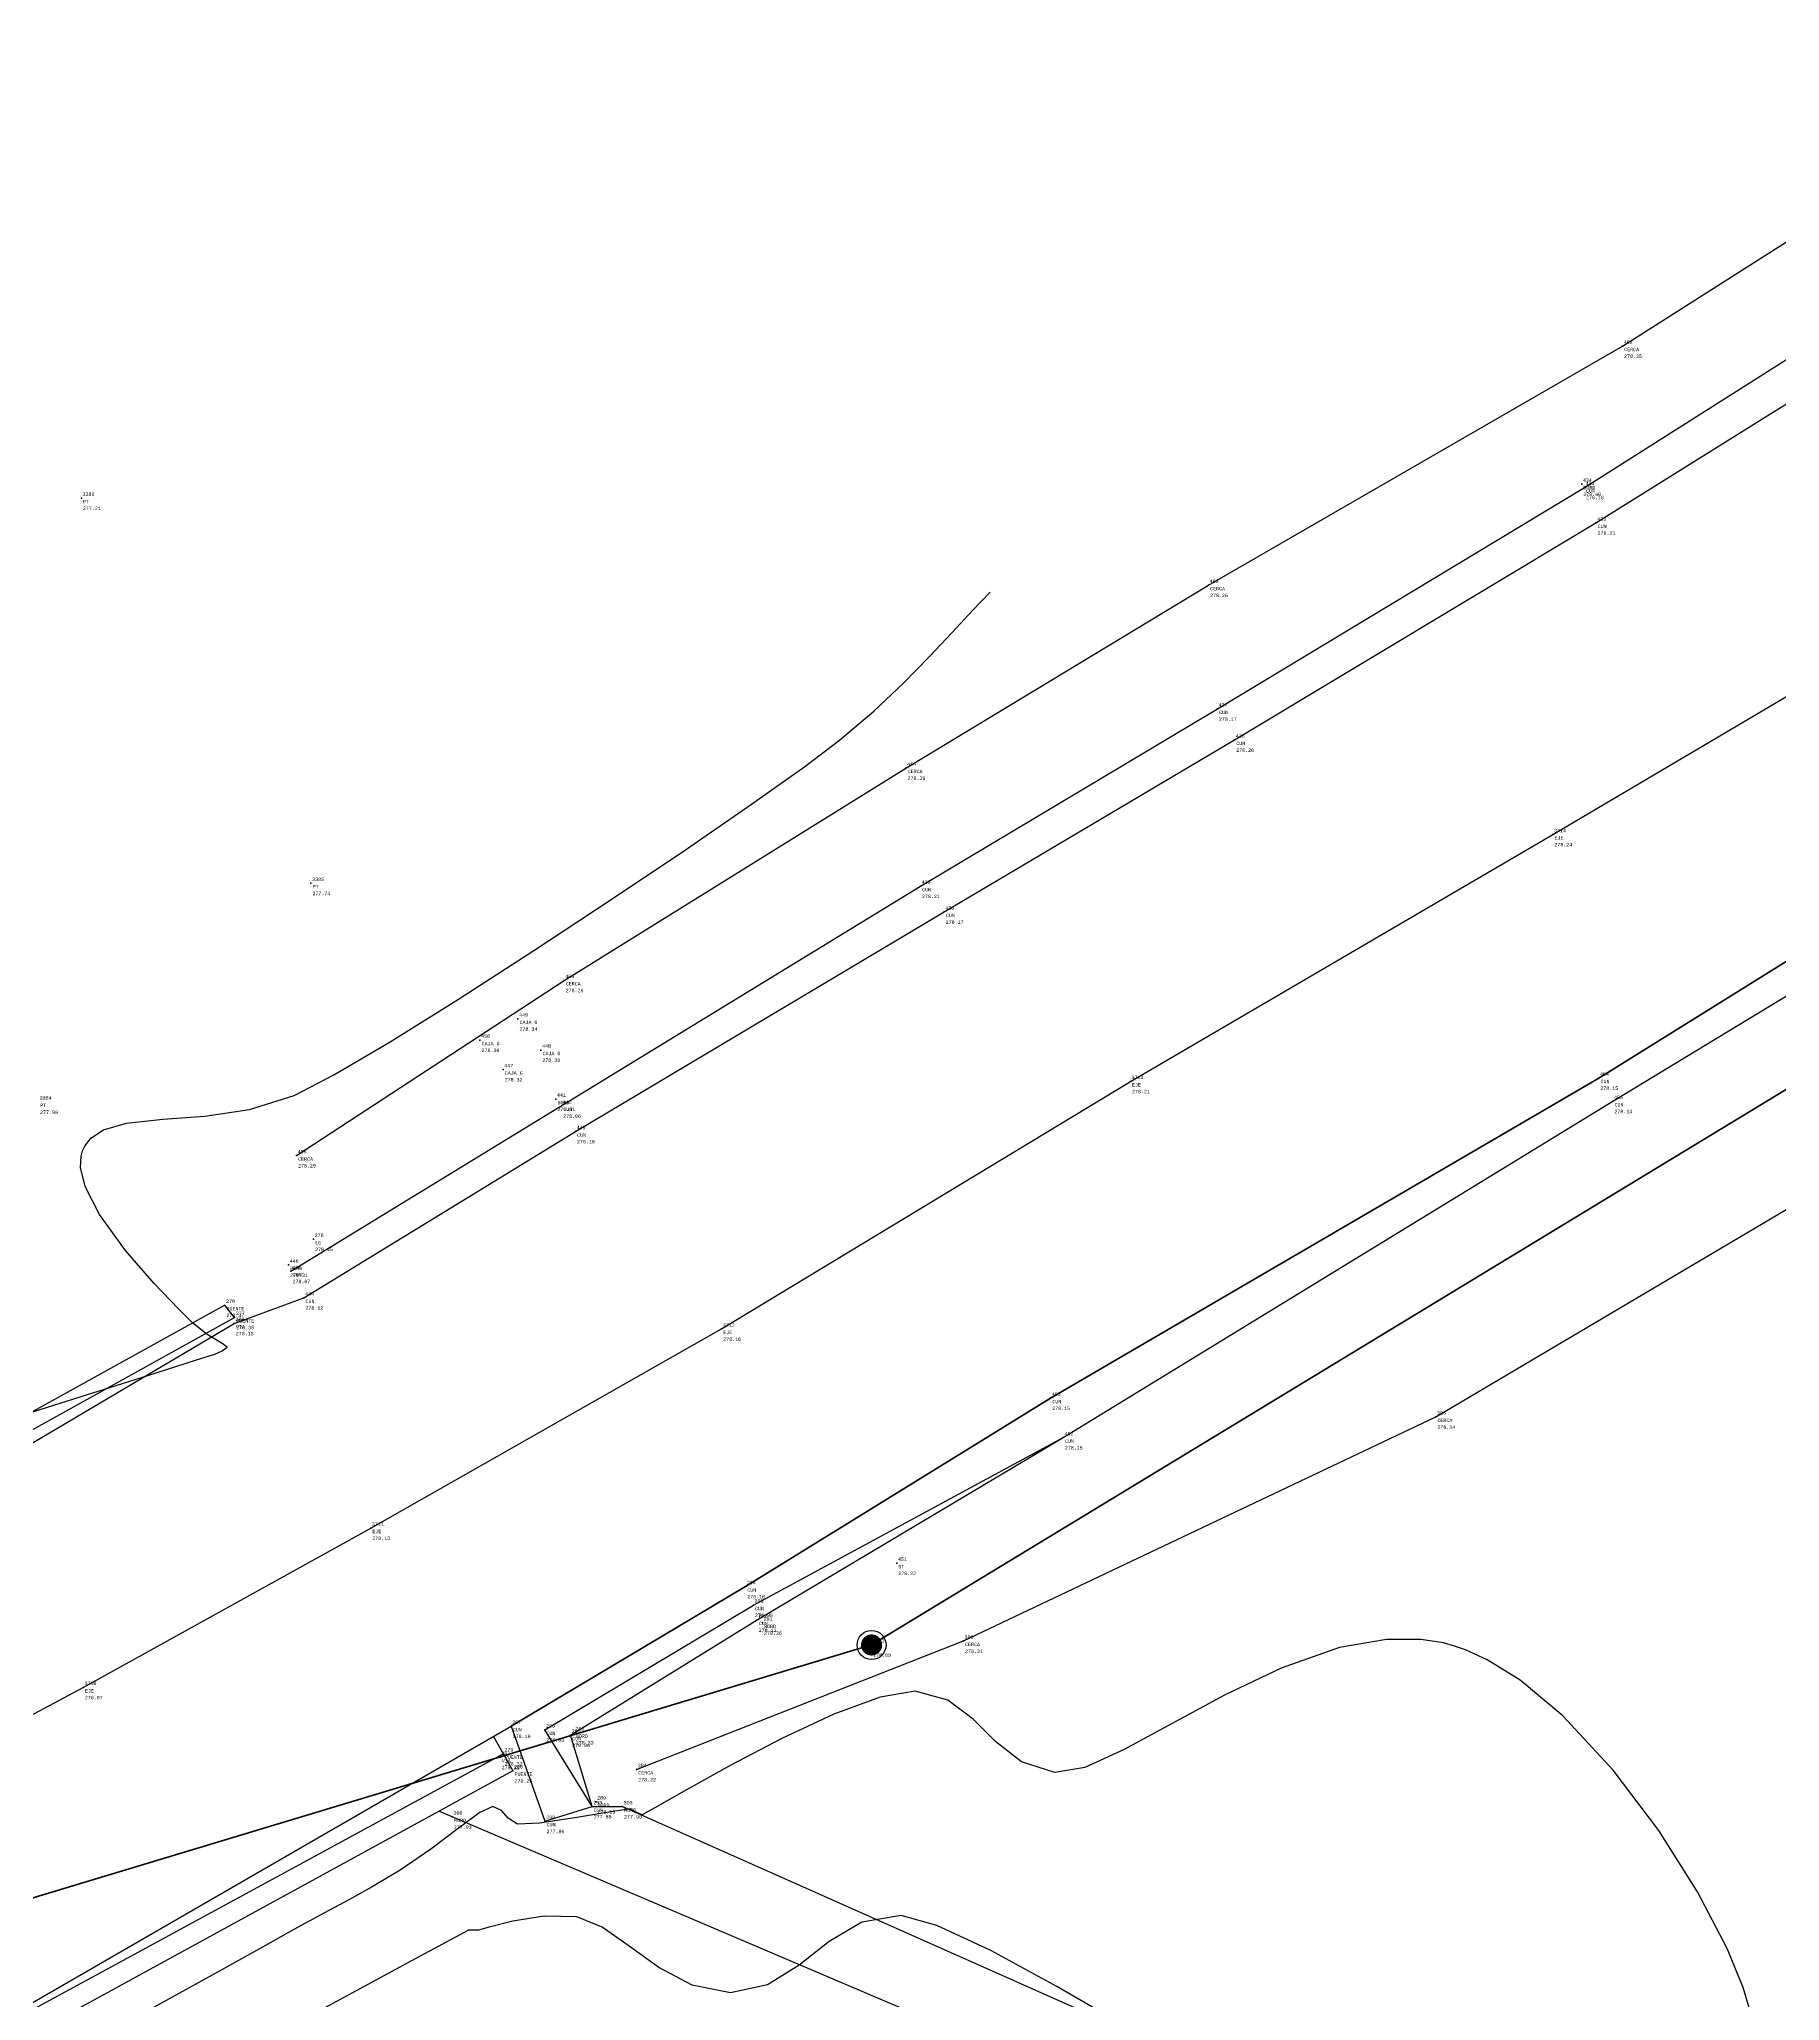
# Model space of a CAD drawing. Header units: metres. Extents: x 5050628 to 5051715, y 2427226 to 2427693.
# Drawn here: x 5050900.09 to 5050925.4, y 2427360.32 to 2427388.86 of the extents above; entities that cross this region are included whole.
import ezdxf
from ezdxf.enums import TextEntityAlignment as Align

# ---------------------------------------------------------------- set-up
doc = ezdxf.new("R2010")
doc.units = ezdxf.units.M
for name, color, linetype in [('1. Eje Vía', 7, 'Continuous'), ('Alcantarilla', 253, 'Continuous'), ('C-TOPO-MINR-N', 11, 'Continuous'), ('Cerca', 90, 'FENCELINE2'), ('Cuneta', 254, 'Continuous'), ('CVL_PUNTO', 2, 'Continuous'), ('CVL_PUNTO_COR', 2, 'Continuous'), ('CVL_PUNTO_NUM', 2, 'Continuous'), ('Muro', 253, 'Continuous'), ('POSTE', 2, 'Continuous'), ('Vía', 40, 'Continuous')]:
    doc.layers.add(name, color=color, linetype=linetype)
doc.layers.add('Linea del alumbrado', color=2, linetype='Continuous', lineweight=100)
doc.styles.add('MONOTXT4', font='monotxt4.shx')
doc.linetypes.add('FENCELINE2', pattern='A,0.25,-0.1,[132,ltypeshp.shx,S=0.1,R=0,X=-0.1,Y=0],-0.1,1', length=1.45)

# ---------------------------------------------------------------- blocks, each defined once
blk = doc.blocks.new('Poste alumbrado publico')
at = {"layer": 'POSTE', "true_color": 0xf8d731}
h = blk.add_hatch(color=40, dxfattribs=at)
edge = h.paths.add_edge_path()
edge.add_arc((839096.774, 1362011.373), 0.154, -10.5638, 349.4362)
at = {"layer": 'POSTE', "color": 30}
blk.add_circle((839096.774, 1362011.373, 258.514), 0.211, dxfattribs=at)

msp = doc.modelspace()

# ---------------------------------------------------------------- linework, layer by layer
at = {"layer": '1. Eje Vía', "elevation": 280.286, "flags": 128}
msp.add_lwpolyline([(5050830.005, 2427370.874), (5050836.615, 2427370.03), (5050843.416, 2427369.137), (5050850.296, 2427367.753), (5050856.616, 2427366.502), (5050862.915, 2427365.188), (5050868.463, 2427364.299), (5050875.153, 2427362.728), (5050882.071, 2427361.251), (5050888.668, 2427360.673), (5050894.392, 2427361.495), (5050900.729, 2427364.879), (5050904.908, 2427367.197), (5050910.011, 2427370.093), (5050915.954, 2427373.695), (5050922.096, 2427377.286), (5050927.76, 2427380.633), (5050933.491, 2427384.134), (5050938.872, 2427387.299), (5050940.992, 2427388.735), (5050940.643, 2427393.764), (5050941.484, 2427399.287), (5050943.082, 2427403.944), (5050945.753, 2427407.594)], dxfattribs=at)
at = {"layer": 'C-TOPO-MINR-N', "color": 32, "linetype": 'Continuous', "lineweight": -3}
for points in [[(5050899.238, 2427368.649, 278.966), (5050900.593, 2427369.075, 278.966), (5050901.667, 2427369.416, 278.966), (5050902.377, 2427369.643, 278.966), (5050902.641, 2427369.729, 278.966), (5050902.75, 2427369.776, 278.966), (5050902.822, 2427369.83, 278.966), (5050902.733, 2427369.892, 278.966), (5050902.531, 2427370.012, 278.966), (5050902.318, 2427370.182, 278.966), (5050902.116, 2427370.385, 278.966), (5050901.758, 2427370.756, 278.966), (5050901.343, 2427371.235, 278.966), (5050900.967, 2427371.757, 278.966), (5050900.759, 2427372.165, 278.966), (5050900.69, 2427372.444, 278.966), (5050900.697, 2427372.609, 278.966), (5050900.719, 2427372.684, 278.966), (5050900.751, 2427372.752, 278.966), (5050900.839, 2427372.867, 278.966), (5050901.025, 2427372.991, 278.966), (5050901.359, 2427373.088, 278.966), (5050901.886, 2427373.146, 278.966), (5050902.495, 2427373.191, 278.966), (5050903.146, 2427373.284, 278.966), (5050903.798, 2427373.49, 278.966), (5050904.371, 2427373.788, 278.966), (5050905.191, 2427374.272, 278.966), (5050906.186, 2427374.892, 278.966), (5050907.281, 2427375.598, 278.966), (5050908.406, 2427376.339, 278.966), (5050909.485, 2427377.066, 278.966), (5050910.447, 2427377.728, 278.966), (5050911.219, 2427378.276, 278.966), (5050911.727, 2427378.658, 278.966), (5050912.222, 2427379.08, 278.966), (5050912.656, 2427379.488, 278.966), (5050913.035, 2427379.874, 278.966), (5050913.367, 2427380.229, 278.966), (5050913.658, 2427380.545, 278.966), (5050913.915, 2427380.811, 278.966)], [(5050924.966, 2427360.168, 278.966), (5050924.865, 2427360.513, 278.966), (5050924.63, 2427361.08, 278.966), (5050924.198, 2427361.907, 278.966), (5050923.637, 2427362.797, 278.966), (5050922.976, 2427363.674, 278.966), (5050922.241, 2427364.463, 278.966), (5050921.62, 2427364.982, 278.966), (5050921.144, 2427365.28, 278.966), (5050920.825, 2427365.426, 278.966), (5050920.666, 2427365.481, 278.966), (5050920.506, 2427365.525, 278.966), (5050920.179, 2427365.577, 278.966), (5050919.678, 2427365.578, 278.966), (5050918.997, 2427365.457, 278.966), (5050918.146, 2427365.16, 278.966), (5050917.321, 2427364.768, 278.966), (5050916.551, 2427364.35, 278.966), (5050915.865, 2427363.975, 278.966), (5050915.29, 2427363.715, 278.966), (5050914.855, 2427363.639, 278.966), (5050914.369, 2427363.798, 278.966), (5050913.997, 2427364.088, 278.966), (5050913.666, 2427364.417, 278.966), (5050913.3, 2427364.693, 278.966), (5050912.825, 2427364.824, 278.966), (5050912.315, 2427364.739, 278.966), (5050911.641, 2427364.488, 278.966), (5050910.888, 2427364.136, 278.966), (5050910.145, 2427363.748, 278.966), (5050909.5, 2427363.39, 278.966), (5050909.041, 2427363.128, 278.966), (5050908.855, 2427363.026, 278.966), (5050908.768, 2427363.066, 278.966), (5050908.679, 2427363.113, 278.966), (5050908.427, 2427363.075, 278.966), (5050907.907, 2427362.987, 278.966), (5050907.364, 2427362.906, 278.966), (5050907.041, 2427362.889, 278.966), (5050906.906, 2427362.975, 278.966), (5050906.809, 2427363.089, 278.966), (5050906.685, 2427363.147, 278.966), (5050906.493, 2427363.057, 278.966), (5050906.182, 2427362.828, 278.966), (5050905.785, 2427362.527, 278.966), (5050905.336, 2427362.221, 278.966), (5050904.932, 2427361.978, 278.966), (5050904.591, 2427361.787, 278.966), (5050904.237, 2427361.597, 278.966), (5050903.793, 2427361.355, 278.966), (5050903.333, 2427361.099, 278.966), (5050902.548, 2427360.664, 278.966), (5050901.557, 2427360.116, 278.966)], [(5050915.935, 2427359.916, 277.966), (5050914.884, 2427360.53, 277.966), (5050913.924, 2427361.05, 277.966), (5050913.142, 2427361.413, 277.966), (5050912.623, 2427361.56, 277.966), (5050912.049, 2427361.463, 277.966), (5050911.574, 2427361.183, 277.966), (5050911.138, 2427360.84, 277.966), (5050910.68, 2427360.551, 277.966), (5050910.141, 2427360.436, 277.966), (5050909.582, 2427360.547, 277.966), (5050909.096, 2427360.803, 277.966), (5050908.665, 2427361.114, 277.966), (5050908.274, 2427361.389, 277.966), (5050907.906, 2427361.54, 277.966), (5050907.432, 2427361.551, 277.966), (5050906.977, 2427361.48, 277.966), (5050906.629, 2427361.39, 277.966), (5050906.478, 2427361.345, 277.966), (5050906.402, 2427361.347, 277.966), (5050906.328, 2427361.345, 277.966), (5050906.079, 2427361.213, 277.966), (5050905.437, 2427360.867, 277.966), (5050904.526, 2427360.373, 277.966), (5050903.47, 2427359.798, 277.966)]]:
    msp.add_polyline3d(points, dxfattribs=at)
at = {"layer": 'Cerca', "flags": 128}
for points, elevation in [([(5050903.828, 2427372.615), (5050907.72, 2427375.165), (5050912.691, 2427378.254), (5050917.089, 2427380.913), (5050923.109, 2427384.393), (5050928.251, 2427387.662), (5050933.449, 2427390.668), (5050935.677, 2427395.682), (5050936.189, 2427400.291), (5050937.069, 2427405.12), (5050937.391, 2427405.763)], 278.728), ([(5050908.774, 2427363.685), (5050913.526, 2427365.554), (5050920.394, 2427368.814), (5050927.242, 2427372.869), (5050932.406, 2427375.957), (5050939.264, 2427380.015), (5050941.098, 2427380.782), (5050943.073, 2427380.369), (5050946.931, 2427378.741), (5050950.796, 2427377.418), (5050956.801, 2427376.879), (5050958.846, 2427376.591), (5050960.473, 2427375.853), (5050963.679, 2427370.581), (5050965.936, 2427366.758), (5050971.146, 2427358.124), (5050971.256, 2427358.004)], 278.688)]:
    msp.add_lwpolyline(points, dxfattribs=dict(at, elevation=elevation))
at = {"layer": 'Cuneta'}
for points in [[(5050903.749, 2427370.932, 278.54), (5050912.901, 2427376.535, 278.679), (5050917.219, 2427379.114, 278.637), (5050922.555, 2427382.337, 278.649), (5050927.574, 2427385.516, 278.668), (5050932.195, 2427388.2, 278.713)], [(5050933.675, 2427380.52, 278.701), (5050928.688, 2427377.433, 278.681), (5050922.765, 2427373.744, 278.621), (5050914.795, 2427369.087, 278.619), (5050910.36, 2427366.346, 278.568), (5050906.95, 2427364.315, 278.564), (5050907.442, 2427362.931, 277.682)], [(5050908.128, 2427363.145, 277.682), (5050907.439, 2427364.262, 278.497), (5050910.473, 2427366.077, 278.545), (5050914.978, 2427368.512, 278.621), (5050922.969, 2427373.405, 278.594), (5050928.892, 2427376.999, 278.659), (5050933.974, 2427380.1, 278.659)], [(5050908.128, 2427363.145, 278.347), (5050907.813, 2427364.184, 278.529), (5050910.527, 2427365.86, 278.581), (5050914.978, 2427368.512, 278.621)]]:
    msp.add_polyline3d(points, dxfattribs=at)
at = {"layer": 'CVL_PUNTO', "color": 4}
for p in [(5050923.109, 2427384.393, 278.818), (5050923.109, 2427384.393, 278.818), (5050922.516, 2427382.384, 278.864), (5050922.516, 2427382.384, 278.864), (5050922.555, 2427382.337, 278.649), (5050922.555, 2427382.337, 278.649), (5050900.701, 2427382.18, 277.677), (5050900.701, 2427382.18, 277.677), (5050922.724, 2427381.82, 278.676), (5050922.724, 2427381.82, 278.676), (5050917.089, 2427380.913, 278.722), (5050917.089, 2427380.913, 278.722), (5050917.219, 2427379.114, 278.637), (5050917.219, 2427379.114, 278.637), (5050917.47, 2427378.662, 278.67), (5050917.47, 2427378.662, 278.67), (5050912.691, 2427378.254, 278.858), (5050912.691, 2427378.254, 278.858), (5050922.096, 2427377.286, 278.702), (5050922.096, 2427377.286, 278.702), (5050904.039, 2427376.577, 278.211), (5050904.039, 2427376.577, 278.211), (5050912.901, 2427376.535, 278.679), (5050912.901, 2427376.535, 278.679), (5050913.246, 2427376.16, 278.635), (5050913.246, 2427376.16, 278.635), (5050907.72, 2427375.165, 278.728), (5050907.72, 2427375.165, 278.728), (5050907.048, 2427374.604, 278.804), (5050907.048, 2427374.604, 278.804), (5050906.497, 2427374.295, 278.768), (5050906.497, 2427374.295, 278.768), (5050907.382, 2427374.151, 278.851), (5050907.382, 2427374.151, 278.851), (5050906.834, 2427373.867, 278.782), (5050906.834, 2427373.867, 278.782), (5050915.954, 2427373.695, 278.678), (5050915.954, 2427373.695, 278.678), (5050922.765, 2427373.744, 278.621), (5050922.765, 2427373.744, 278.621), (5050907.599, 2427373.437, 278.775), (5050907.599, 2427373.437, 278.775), (5050922.969, 2427373.405, 278.594), (5050922.969, 2427373.405, 278.594), (5050907.684, 2427373.337, 278.523), (5050907.684, 2427373.337, 278.523), (5050907.884, 2427372.966, 278.566), (5050907.884, 2427372.966, 278.566), (5050903.828, 2427372.615, 278.67), (5050903.828, 2427372.615, 278.67), (5050904.076, 2427371.399, 278.919), (5050904.076, 2427371.399, 278.919), (5050903.713, 2427371.025, 278.777), (5050903.713, 2427371.025, 278.777), (5050903.749, 2427370.932, 278.54), (5050903.749, 2427370.932, 278.54), (5050903.936, 2427370.546, 278.587), (5050903.936, 2427370.546, 278.587), (5050902.93, 2427370.262, 278.821), (5050902.93, 2427370.262, 278.821), (5050902.924, 2427370.174, 278.649), (5050902.924, 2427370.174, 278.649), (5050910.011, 2427370.093, 278.569), (5050910.011, 2427370.093, 278.569), (5050914.795, 2427369.087, 278.619), (5050914.795, 2427369.087, 278.619), (5050920.394, 2427368.814, 278.809), (5050920.394, 2427368.814, 278.809), (5050914.978, 2427368.512, 278.621), (5050914.978, 2427368.512, 278.621), (5050904.908, 2427367.197, 278.594), (5050904.908, 2427367.197, 278.594), (5050912.556, 2427366.686, 278.682), (5050912.556, 2427366.686, 278.682), (5050910.36, 2427366.346, 278.568), (5050910.36, 2427366.346, 278.568), (5050910.473, 2427366.077, 278.545), (5050910.473, 2427366.077, 278.545), (5050910.527, 2427365.86, 278.581), (5050910.527, 2427365.86, 278.581), (5050910.604, 2427365.816, 278.827), (5050910.604, 2427365.816, 278.827), (5050912.191, 2427365.497, 278.559), (5050912.191, 2427365.497, 278.559), (5050913.526, 2427365.554, 278.775), (5050913.526, 2427365.554, 278.775), (5050900.729, 2427364.879, 278.539), (5050900.729, 2427364.879, 278.539), (5050906.95, 2427364.315, 278.564), (5050906.95, 2427364.315, 278.564), (5050907.439, 2427364.262, 278.497), (5050907.439, 2427364.262, 278.497), (5050907.813, 2427364.184, 278.529), (5050907.813, 2427364.184, 278.529), (5050907.867, 2427364.22, 278.798), (5050907.867, 2427364.22, 278.798), (5050906.789, 2427363.862, 278.575), (5050906.789, 2427363.862, 278.575), (5050906.835, 2427363.914, 278.791), (5050906.835, 2427363.914, 278.791), (5050908.774, 2427363.685, 278.688), (5050908.774, 2427363.685, 278.688), (5050906.976, 2427363.666, 278.728), (5050906.976, 2427363.666, 278.728), (5050908.128, 2427363.145, 278.347), (5050908.128, 2427363.145, 278.347), (5050908.182, 2427363.215, 278.596), (5050908.182, 2427363.215, 278.596), (5050908.569, 2427363.144, 278.367), (5050908.569, 2427363.144, 278.367), (5050906.094, 2427362.995, 278.396), (5050906.094, 2427362.995, 278.396), (5050907.442, 2427362.931, 278.325), (5050907.442, 2427362.931, 278.325)]:
    msp.add_point(p, dxfattribs=at)
at = {"layer": 'Linea del alumbrado', "elevation": 280.041, "flags": 128}
msp.add_lwpolyline([(5050812.867, 2427369.13), (5050833.83, 2427364.636), (5050857.843, 2427361.544), (5050881.81, 2427356.327), (5050912.191, 2427365.497), (5050933.547, 2427378.473), (5050946.337, 2427393.894), (5050969.149, 2427423.924), (5050960.949, 2427448.329), (5050950.71, 2427470.945), (5050943.61, 2427492.233), (5050972.115, 2427500.722), (5051002.946, 2427500.291), (5051019.315, 2427467.545), (5051026.921, 2427424.142), (5051037.766, 2427401.092)], dxfattribs=at)
at = {"layer": 'Muro', "flags": 128}
for points, elevation in [([(5050902.93, 2427370.262), (5050902.787, 2427370.44), (5050893.034, 2427365.037), (5050893.193, 2427364.854), (5050902.93, 2427370.262)], 278.72), ([(5050906.692, 2427364.166), (5050906.976, 2427363.666), (5050897.133, 2427358.278), (5050897.008, 2427358.575), (5050906.835, 2427363.914)], 278.791), ([(5050907.442, 2427362.931), (5050908.128, 2427363.145), (5050908.569, 2427363.144), (5050919.995, 2427358.065), (5050919.88, 2427357.119), (5050905.901, 2427363.077)], 277.682)]:
    msp.add_lwpolyline(points, dxfattribs=dict(at, elevation=elevation))
at = {"layer": 'Vía'}
for points in [[(5050903.936, 2427370.546, 278.587), (5050907.884, 2427372.966, 278.566), (5050913.246, 2427376.16, 278.635), (5050917.47, 2427378.662, 278.67), (5050922.724, 2427381.82, 278.676), (5050927.847, 2427385.023, 278.702), (5050932.388, 2427387.748, 278.694), (5050937.106, 2427390.242, 278.616), (5050937.345, 2427391.297, 278.533), (5050937.435, 2427392.758, 278.488), (5050937.409, 2427394.297, 278.413), (5050937.361, 2427395.1, 278.574), (5050937.605, 2427396.315, 278.387), (5050937.915, 2427397.975, 278.338), (5050938.083, 2427399.339, 278.298), (5050938.091, 2427400.454, 278.273), (5050938.091, 2427403.669, 278.273), (5050937.67, 2427405.146, 278.279), (5050940.343, 2427408.32, 277.999), (5050944.328, 2427412.767, 278.154)], [(5050831.053, 2427373.772, 278.84), (5050838.084, 2427372.774, 278.732), (5050846.467, 2427371.926, 278.632), (5050850.994, 2427371.132, 278.674), (5050859.718, 2427369.246, 278.63), (5050866.908, 2427367.734, 278.602), (5050874.519, 2427366.538, 278.552), (5050880.946, 2427365.01, 278.561), (5050887.572, 2427364.014, 278.59), (5050893.215, 2427364.848, 278.55), (5050898.176, 2427367.366, 278.586), (5050902.924, 2427370.174, 278.649), (5050903.936, 2427370.546, 278.587), (5050907.884, 2427372.966, 278.566), (5050913.246, 2427376.16, 278.635), (5050917.47, 2427378.662, 278.67), (5050922.724, 2427381.82, 278.676), (5050927.847, 2427385.023, 278.702), (5050932.388, 2427387.748, 278.694)], [(5050830.798, 2427368.022, 278.75), (5050837.165, 2427367.314, 278.797), (5050845.403, 2427365.906, 278.782), (5050850.396, 2427364.604, 278.773), (5050858.037, 2427363.643, 278.672), (5050865.837, 2427361.978, 278.613), (5050872.093, 2427360.229, 278.604), (5050880.104, 2427358.257, 278.638), (5050886.374, 2427357.457, 278.647), (5050897.008, 2427358.575, 278.739), (5050906.95, 2427364.315, 278.564), (5050910.36, 2427366.346, 278.568), (5050914.795, 2427369.087, 278.619), (5050922.765, 2427373.744, 278.621), (5050928.688, 2427377.433, 278.681), (5050933.675, 2427380.52, 278.701)]]:
    msp.add_polyline3d(points, dxfattribs=at)

# ---------------------------------------------------------------- block references
at = {"layer": 'Alcantarilla'}
msp.add_blockref('Poste alumbrado publico', (4211815.417, 1065354.123, 21.256), dxfattribs=at)

# ---------------------------------------------------------------- texts
at = {"layer": 'CVL_PUNTO_COR', "color": 4, "style": 'MONOTXT4'}
for s, p in [('278.35', (5050923.132, 2427384.27, 278.818)), ('278.40', (5050922.539, 2427382.261, 278.864)), ('277.21', (5050900.724, 2427382.057, 277.677)), ('278.18', (5050922.578, 2427382.214, 278.649)), ('278.21', (5050922.747, 2427381.697, 278.676)), ('278.26', (5050917.112, 2427380.79, 278.722)), ('278.17', (5050917.242, 2427378.991, 278.637)), ('278.20', (5050917.493, 2427378.539, 278.67)), ('278.39', (5050912.714, 2427378.131, 278.858)), ('278.24', (5050922.119, 2427377.163, 278.702)), ('277.74', (5050904.062, 2427376.454, 278.211)), ('278.21', (5050912.924, 2427376.412, 278.679)), ('278.17', (5050913.269, 2427376.037, 278.635)), ('278.26', (5050907.743, 2427375.042, 278.728)), ('278.34', (5050907.071, 2427374.481, 278.804)), ('278.30', (5050906.52, 2427374.172, 278.768)), ('278.38', (5050907.405, 2427374.028, 278.851)), ('278.32', (5050906.857, 2427373.744, 278.782)), ('278.21', (5050915.977, 2427373.572, 278.678)), ('278.15', (5050922.788, 2427373.621, 278.621)), ('277.99', (5050900.101, 2427373.272, 278.452)), ('278.31', (5050907.622, 2427373.314, 278.775)), ('278.06', (5050907.707, 2427373.214, 278.523)), ('278.13', (5050922.992, 2427373.282, 278.594)), ('278.10', (5050907.907, 2427372.843, 278.566)), ('278.20', (5050903.851, 2427372.492, 278.67)), ('278.45', (5050904.099, 2427371.276, 278.919)), ('278.31', (5050903.736, 2427370.902, 278.777)), ('278.07', (5050903.772, 2427370.809, 278.54)), ('278.37', (5050902.81, 2427370.317, 278.835)), ('278.12', (5050903.959, 2427370.423, 278.587)), ('278.18', (5050902.947, 2427370.051, 278.649)), ('278.35', (5050902.953, 2427370.139, 278.821)), ('278.10', (5050910.034, 2427369.97, 278.569)), ('278.15', (5050914.818, 2427368.964, 278.619)), ('278.34', (5050920.417, 2427368.691, 278.809)), ('278.15', (5050915.001, 2427368.389, 278.621)), ('278.13', (5050904.931, 2427367.074, 278.594)), ('278.22', (5050912.579, 2427366.563, 278.682)), ('278.10', (5050910.383, 2427366.223, 278.568)), ('278.08', (5050910.496, 2427365.954, 278.545)), ('278.11', (5050910.55, 2427365.737, 278.581)), ('278.36', (5050910.627, 2427365.693, 278.827)), ('278.31', (5050913.549, 2427365.431, 278.775)), ('278.09', (5050912.214, 2427365.374, 278.559)), ('278.07', (5050900.752, 2427364.756, 278.539)), ('278.10', (5050906.973, 2427364.192, 278.564)), ('278.03', (5050907.462, 2427364.139, 278.497)), ('278.06', (5050907.836, 2427364.061, 278.529)), ('278.33', (5050907.89, 2427364.097, 278.798)), ('278.11', (5050906.812, 2427363.739, 278.575)), ('278.32', (5050906.858, 2427363.791, 278.791)), ('278.26', (5050906.999, 2427363.543, 278.728)), ('278.22', (5050908.797, 2427363.562, 278.688)), ('277.93', (5050906.117, 2427362.872, 278.396)), ('277.88', (5050908.151, 2427363.022, 278.347)), ('278.13', (5050908.205, 2427363.092, 278.596)), ('277.90', (5050908.592, 2427363.021, 278.367)), ('277.86', (5050907.465, 2427362.808, 278.325))]:
    msp.add_text(s, height=0.05, dxfattribs=at).set_placement(p, align=Align.TOP_LEFT)
at = {"layer": 'CVL_PUNTO_NUM', "color": 4, "style": 'MONOTXT4'}
for s, p in [('462', (5050923.127, 2427384.411, 278.818)), ('3386', (5050900.719, 2427382.198, 277.677)), ('434', (5050922.534, 2427382.402, 278.864)), ('435', (5050922.573, 2427382.355, 278.649)), ('433', (5050922.742, 2427381.838, 278.676)), ('463', (5050917.107, 2427380.931, 278.722)), ('437', (5050917.237, 2427379.132, 278.637)), ('436', (5050917.488, 2427378.68, 278.67)), ('464', (5050912.709, 2427378.272, 278.858)), ('3714', (5050922.114, 2427377.304, 278.702)), ('3385', (5050904.057, 2427376.595, 278.211)), ('439', (5050912.919, 2427376.553, 278.679)), ('438', (5050913.264, 2427376.178, 278.635)), ('465', (5050907.738, 2427375.183, 278.728)), ('449', (5050907.066, 2427374.622, 278.804)), ('450', (5050906.515, 2427374.313, 278.768)), ('448', (5050907.4, 2427374.169, 278.851)), ('447', (5050906.852, 2427373.885, 278.782)), ('3713', (5050915.972, 2427373.713, 278.678)), ('454', (5050922.783, 2427373.762, 278.621)), ('3384', (5050900.096, 2427373.413, 278.452)), ('441', (5050907.617, 2427373.455, 278.775)), ('442', (5050907.702, 2427373.355, 278.523)), ('455', (5050922.987, 2427373.423, 278.594)), ('443', (5050907.902, 2427372.984, 278.566)), ('466', (5050903.846, 2427372.633, 278.67)), ('276', (5050904.094, 2427371.417, 278.919)), ('446', (5050903.731, 2427371.043, 278.777)), ('445', (5050903.767, 2427370.95, 278.54)), ('444', (5050903.954, 2427370.564, 278.587)), ('278', (5050902.805, 2427370.458, 278.835)), ('288', (5050902.942, 2427370.192, 278.649)), ('277', (5050902.948, 2427370.28, 278.821)), ('3712', (5050910.029, 2427370.111, 278.569)), ('453', (5050914.813, 2427369.105, 278.619)), ('306', (5050920.412, 2427368.832, 278.809)), ('452', (5050914.996, 2427368.53, 278.621)), ('3711', (5050904.926, 2427367.215, 278.594)), ('451', (5050912.574, 2427366.704, 278.682)), ('294', (5050910.378, 2427366.364, 278.568)), ('293', (5050910.491, 2427366.095, 278.545)), ('292', (5050910.545, 2427365.878, 278.581)), ('291', (5050910.622, 2427365.834, 278.827)), ('3161', (5050912.209, 2427365.515, 278.559)), ('305', (5050913.544, 2427365.572, 278.775)), ('3710', (5050900.747, 2427364.897, 278.539)), ('297', (5050906.968, 2427364.333, 278.564)), ('296', (5050907.457, 2427364.28, 278.497)), ('295', (5050907.831, 2427364.202, 278.529)), ('290', (5050907.885, 2427364.238, 278.798)), ('279', (5050906.853, 2427363.932, 278.791)), ('287', (5050906.807, 2427363.88, 278.575)), ('280', (5050906.994, 2427363.684, 278.728)), ('304', (5050908.792, 2427363.703, 278.688)), ('299', (5050908.146, 2427363.163, 278.347)), ('289', (5050908.2, 2427363.233, 278.596)), ('303', (5050908.587, 2427363.162, 278.367)), ('300', (5050906.112, 2427363.013, 278.396)), ('298', (5050907.46, 2427362.949, 278.325))]:
    msp.add_text(s, height=0.05, dxfattribs=at).set_placement(p, align=Align.BOTTOM_LEFT)
for s, p in [('CERCA', (5050923.134, 2427384.368, 278.818)), ('BORD', (5050922.541, 2427382.359, 278.864)), ('CUN', (5050922.58, 2427382.312, 278.649)), ('PT', (5050900.726, 2427382.155, 277.677)), ('CUN', (5050922.749, 2427381.795, 278.676)), ('CERCA', (5050917.114, 2427380.888, 278.722)), ('CUN', (5050917.244, 2427379.089, 278.637)), ('CUN', (5050917.495, 2427378.637, 278.67)), ('CERCA', (5050912.716, 2427378.229, 278.858)), ('EJE', (5050922.121, 2427377.261, 278.702)), ('PT', (5050904.064, 2427376.552, 278.211)), ('CUN', (5050912.926, 2427376.51, 278.679)), ('CUN', (5050913.271, 2427376.135, 278.635)), ('CERCA', (5050907.745, 2427375.14, 278.728)), ('CAJA G', (5050907.073, 2427374.579, 278.804)), ('CAJA G', (5050906.522, 2427374.27, 278.768)), ('CAJA G', (5050907.407, 2427374.126, 278.851)), ('CAJA G', (5050906.859, 2427373.842, 278.782)), ('EJE', (5050915.979, 2427373.67, 278.678)), ('CUN', (5050922.79, 2427373.719, 278.621)), ('BORD', (5050907.624, 2427373.412, 278.775)), ('CUN', (5050922.994, 2427373.38, 278.594)), ('PT', (5050900.103, 2427373.37, 278.452)), ('CUN', (5050907.709, 2427373.312, 278.523)), ('CUN', (5050907.909, 2427372.941, 278.566)), ('CERCA', (5050903.853, 2427372.59, 278.67)), ('LG', (5050904.101, 2427371.374, 278.919)), ('BORD', (5050903.738, 2427371, 278.777)), ('CUN', (5050903.774, 2427370.907, 278.54)), ('PUENTE', (5050902.812, 2427370.415, 278.835)), ('CUN', (5050903.961, 2427370.521, 278.587)), ('VIA', (5050902.949, 2427370.149, 278.649)), ('PUENTE', (5050902.955, 2427370.237, 278.821)), ('EJE', (5050910.036, 2427370.068, 278.569)), ('CUN', (5050914.82, 2427369.062, 278.619)), ('CERCA', (5050920.419, 2427368.789, 278.809)), ('CUN', (5050915.003, 2427368.487, 278.621)), ('EJE', (5050904.933, 2427367.172, 278.594)), ('ST', (5050912.581, 2427366.661, 278.682)), ('CUN', (5050910.385, 2427366.321, 278.568)), ('CUN', (5050910.498, 2427366.052, 278.545)), ('CUN', (5050910.552, 2427365.835, 278.581)), ('BORD', (5050910.629, 2427365.791, 278.827)), ('PAP', (5050912.216, 2427365.472, 278.559)), ('CERCA', (5050913.551, 2427365.529, 278.775)), ('EJE', (5050900.754, 2427364.854, 278.539)), ('CUN', (5050906.975, 2427364.29, 278.564)), ('CUN', (5050907.464, 2427364.237, 278.497)), ('CUN', (5050907.838, 2427364.159, 278.529)), ('BORD', (5050907.892, 2427364.195, 278.798)), ('VIA', (5050906.814, 2427363.837, 278.575)), ('PUENTE', (5050906.86, 2427363.889, 278.791)), ('PUENTE', (5050907.001, 2427363.641, 278.728)), ('CERCA', (5050908.799, 2427363.66, 278.688)), ('CUN', (5050908.153, 2427363.12, 278.347)), ('BORD', (5050908.207, 2427363.19, 278.596)), ('MURO', (5050908.594, 2427363.119, 278.367)), ('MURO', (5050906.119, 2427362.97, 278.396)), ('CUN', (5050907.467, 2427362.906, 278.325))]:
    msp.add_text(s, height=0.05, dxfattribs=at).set_placement(p, align=Align.TOP_LEFT)

doc.saveas('drawing.dxf')
